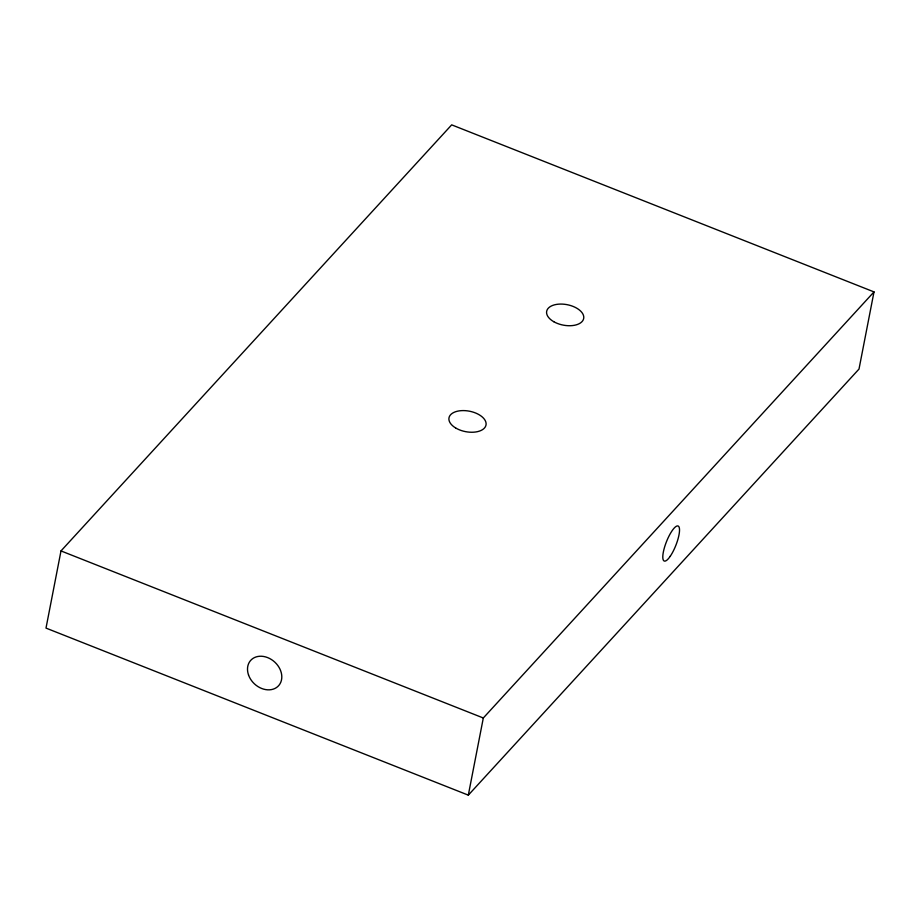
<?xml version="1.0" encoding="UTF-8"?>
<svg xmlns="http://www.w3.org/2000/svg" width="920" height="920" viewBox="0 0 920 920"><rect width="100%" height="100%" fill="white"/><g stroke="black" fill="none" stroke-linecap="round" stroke-linejoin="round"><path stroke-width="1.38" d="M60.996 550.93L46 628.095L468.315 795.144L859.004 369.07L874 291.904L451.685 124.855L60.996 550.93L483.31 717.991L874 291.904M468.315 795.144L483.31 717.991M670.277 556.221A18.848 5.037 -68.4 0 0 678.799 526.585A18.848 5.037 -68.4 0 0 664.389 547.768A18.848 5.037 -68.4 0 0 670.277 556.221M455.584 427.926A18.848 10.408 11 0 0 485.841 425.672A18.848 10.408 11 0 0 461.081 410.665A18.848 10.408 11 0 0 455.584 427.926M553.759 321.701A18.848 10.408 11 0 0 583.613 318.791A18.848 10.408 11 0 0 558.141 304.198A18.848 10.408 11 0 0 553.759 321.701M248.526 674.969A18.848 14.892 42.5 0 0 277.782 686.538A18.848 14.892 42.5 0 0 267.651 657.605A18.848 14.892 42.5 0 0 248.526 674.969"/></g></svg>
